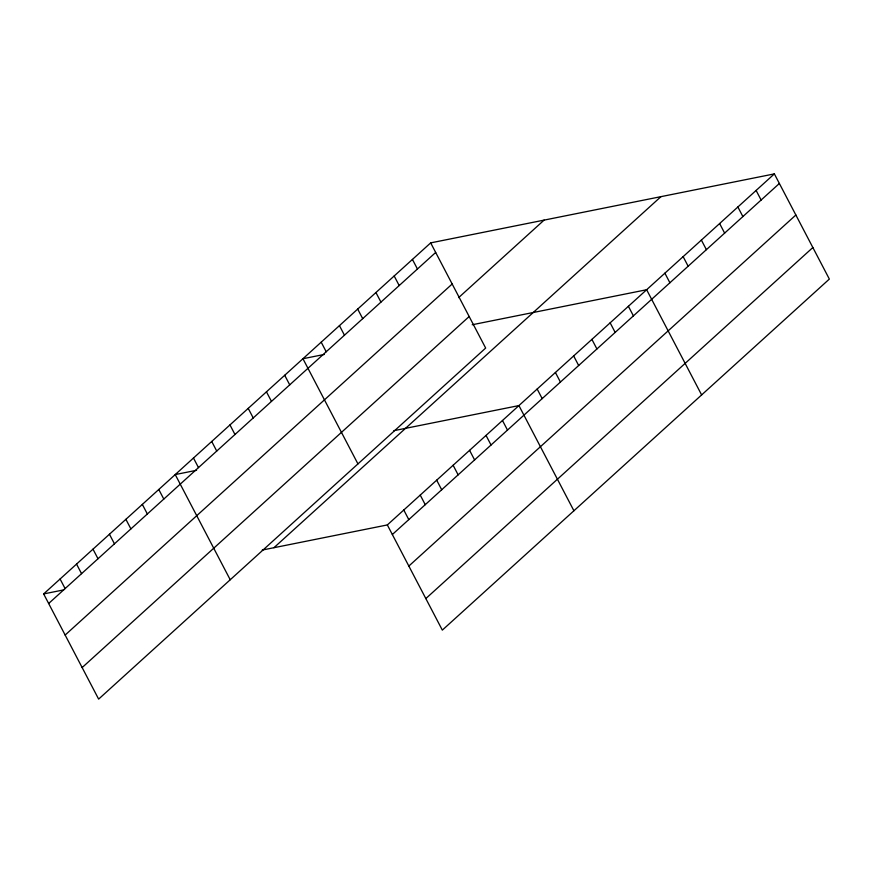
<?xml version="1.0" encoding="UTF-8"?>
<svg xmlns="http://www.w3.org/2000/svg" width="873" height="873" viewBox="0 0 873 873"><rect width="100%" height="100%" fill="white"/><g stroke="black" fill="none" stroke-linecap="round" stroke-linejoin="round"><path stroke-width="1.31" d="M430.673 242.88L485.661 348.065L98.638 699.109L43.65 593.924L430.673 242.88L774.362 173.891L829.35 279.076L442.327 630.12L387.339 524.935L262.238 550.055M48.659 603.505L435.682 252.461M65.148 635.053L452.17 284.009M458.62 297.638L544.086 220.116M82.149 667.561L469.172 316.517M273.926 547.709L660.948 196.654M387.339 524.935L774.362 173.891M392.348 534.516L779.371 183.472M408.837 566.064L795.86 215.02M425.838 598.572L812.861 247.528M324.309 354.438L302.953 358.727L357.941 463.901M472.206 324.756L646.642 289.738L701.63 394.923M196.589 470.285L175.233 474.574L230.221 579.748M393.821 430.695L518.922 405.585L573.91 510.77M43.65 593.924L63.664 589.908M756.116 190.445L761.125 200.026M737.871 206.988L742.879 216.569M719.625 223.543L724.634 233.124M701.379 240.086L706.388 249.667M683.133 256.64L688.142 266.221M664.888 273.184L669.897 282.765M628.396 306.292L633.405 315.862M610.151 322.835L615.159 332.417M591.905 339.39L596.914 348.971M573.659 355.933L578.668 365.514M555.414 372.487L560.422 382.068M537.168 389.031L542.177 398.612M502.477 420.502L507.486 430.083M412.427 259.423L417.436 269.004M486.032 435.42L491.041 445.001M394.181 275.977L399.19 285.558M469.587 450.337L474.596 459.918M375.936 292.531L380.944 302.102M453.131 465.265L458.139 474.847M357.69 309.075L362.699 318.656M436.686 480.183L441.694 489.764M339.444 325.629L344.453 335.21M420.24 495.1L425.249 504.681M321.199 342.172L326.207 351.754M403.784 510.018L408.793 519.599M284.707 375.27L289.716 384.851M266.461 391.824L271.47 401.405M248.216 408.368L253.225 417.949M229.97 424.922L234.979 434.503M211.724 441.476L216.733 451.046M193.479 458.019L198.487 467.601M158.788 489.491L163.797 499.072M142.343 504.408L147.351 513.99M125.898 519.326L130.895 528.907M109.441 534.243L114.45 543.824M92.996 549.172L98.005 558.742M76.551 564.089L81.56 573.67M60.095 579.006L65.104 588.588"/></g></svg>
